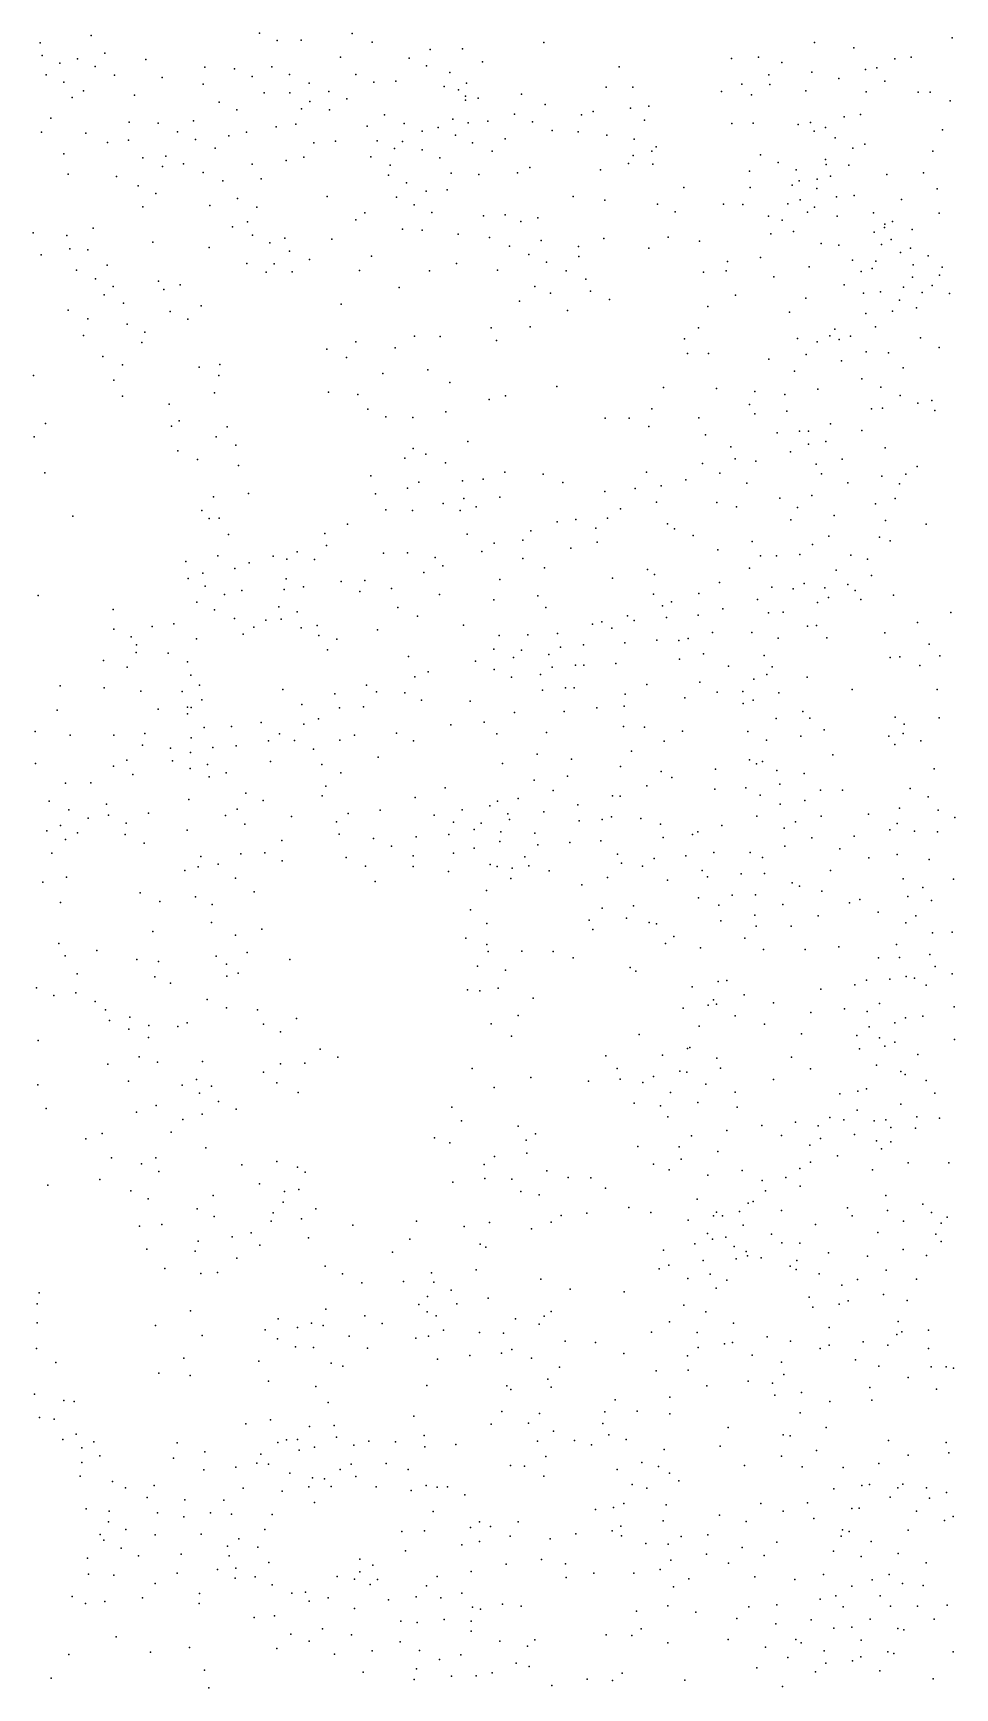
# Model space of a CAD drawing. Header units: inches. Extents: x 1412000 to 4237944, y 4931095 to 14792305.
# Drawn here: x 2823551.1 to 2823633.1, y 9862286.1 to 9862433.1 of the extents above; entities that cross this region are included whole.
import ezdxf

# ---------------------------------------------------------------- set-up
doc = ezdxf.new("R2010")
doc.units = ezdxf.units.IN
doc.header["$MEASUREMENT"] = 0

# ---------------------------------------------------------------- blocks, each defined once
blk = doc.blocks.new('SHORTSTLIDAR')
for p in [(1412005.16, 4931389.43), (1412020.15, 4931389.64), (1412028.38, 4931389.59), (1412000.63, 4931388.78), (1412021.71, 4931388.98), (1412023.85, 4931389.01), (1412030.16, 4931388.84), (1412035.3, 4931388.18), (1412038.2, 4931388.25), (1412045.41, 4931388.81), (1412069.5, 4931388.79), (1412072.98, 4931388.32), (1412081.75, 4931389.21), (1412000.8, 4931387.65), (1412002.37, 4931386.97), (1412003.95, 4931387.34), (1412005.52, 4931386.66), (1412006.37, 4931387.86), (1412010.04, 4931387.3), (1412015.27, 4931386.61), (1412021.22, 4931386.65), (1412027.33, 4931387.5), (1412033.44, 4931387.41), (1412035, 4931386.72), (1412039.98, 4931387.09), (1412052.12, 4931386.63), (1412062.12, 4931387.38), (1412064.5, 4931387.51), (1412066.58, 4931387.03), (1412075.03, 4931386.56), (1412076.63, 4931387.36), (1412078.08, 4931387.49), (1412001.17, 4931385.94), (1412002.73, 4931385.27), (1412007.25, 4931385.89), (1412011.47, 4931385.68), (1412015.12, 4931385.1), (1412017.91, 4931386.46), (1412019.49, 4931385.79), (1412022.79, 4931385.96), (1412024.55, 4931385.2), (1412028.71, 4931385.97), (1412030.29, 4931385.29), (1412032.25, 4931385.37), (1412037.05, 4931386.13), (1412038.55, 4931385.2), (1412063.04, 4931385.11), (1412065.42, 4931385.94), (1412065.52, 4931385.06), (1412069.27, 4931386.17), (1412071.67, 4931385.61), (1412074.02, 4931386.4), (1412075.76, 4931385.36), (1412003.48, 4931383.91), (1412004.47, 4931384.5), (1412009.02, 4931384.12), (1412020.54, 4931384.34), (1412022.84, 4931384.34), (1412024.6, 4931383.57), (1412026.29, 4931384.46), (1412027.9, 4931383.79), (1412036.57, 4931384.88), (1412037.83, 4931384.59), (1412038.47, 4931384.04), (1412038.47, 4931383.68), (1412039.58, 4931383.84), (1412043.43, 4931384.21), (1412050.97, 4931384.82), (1412053.33, 4931384.83), (1412061.21, 4931384.45), (1412063.88, 4931384.14), (1412068.72, 4931384.5), (1412074.09, 4931384.42), (1412078.71, 4931384.39), (1412079.77, 4931384.38), (1412081.55, 4931383.62), (1412001.57, 4931382.09), (1412016.54, 4931383.49), (1412018.13, 4931382.82), (1412023.87, 4931382.92), (1412026.37, 4931382.82), (1412031.24, 4931382.36), (1412042.81, 4931382.42), (1412045.53, 4931383.28), (1412048.76, 4931382.38), (1412049.82, 4931382.67), (1412053.13, 4931382.98), (1412054.77, 4931383.15), (1412072.13, 4931382.2), (1412073.59, 4931382.39), (1412000.75, 4931380.84), (1412004.69, 4931380.74), (1412008.56, 4931381.71), (1412011.12, 4931381.62), (1412012.85, 4931380.86), (1412014.27, 4931381.85), (1412018.98, 4931380.82), (1412021.62, 4931381.32), (1412023.38, 4931381.53), (1412029.7, 4931381.36), (1412032.99, 4931381.6), (1412034.59, 4931380.91), (1412036.02, 4931381.25), (1412037.34, 4931381.98), (1412038.68, 4931381.67), (1412040.44, 4931381.82), (1412044.4, 4931381.74), (1412046.17, 4931380.98), (1412048.48, 4931380.87), (1412054.36, 4931381.91), (1412062.13, 4931381.59), (1412064.04, 4931381.62), (1412068.04, 4931381.51), (1412069.13, 4931381.7), (1412069.45, 4931380.91), (1412070.48, 4931381.26), (1412080.88, 4931381.05), (1412006.62, 4931379.9), (1412008.48, 4931380.13), (1412014.44, 4931380.19), (1412016.19, 4931379.42), (1412017.42, 4931380.5), (1412024.98, 4931379.88), (1412026.9, 4931380.02), (1412030.59, 4931380.05), (1412032.14, 4931379.38), (1412032.85, 4931380.01), (1412034.61, 4931379.25), (1412037.56, 4931380.56), (1412039.09, 4931379.89), (1412041.98, 4931380.24), (1412051.02, 4931380.58), (1412053.45, 4931380.21), (1412055.4, 4931379.52), (1412071.34, 4931380.33), (1412072.91, 4931379.41), (1412073.97, 4931379.76), (1412002.73, 4931378.9), (1412009.75, 4931378.55), (1412011.52, 4931377.79), (1412011.82, 4931378.69), (1412013.38, 4931378.01), (1412019.49, 4931377.98), (1412022.51, 4931378.31), (1412024.09, 4931378.62), (1412030.04, 4931378.65), (1412031.77, 4931377.9), (1412036.17, 4931378.56), (1412040.84, 4931379.13), (1412044.17, 4931377.69), (1412052.96, 4931378.04), (1412053.36, 4931378.76), (1412055.02, 4931379.13), (1412055.12, 4931377.99), (1412064.69, 4931378.83), (1412066.27, 4931378.14), (1412070.48, 4931378.39), (1412070.52, 4931377.97), (1412072.56, 4931377.91), (1412080.02, 4931379.13), (1412003.13, 4931377.09), (1412007.43, 4931376.89), (1412015.14, 4931377.24), (1412016.88, 4931376.5), (1412020.29, 4931376.67), (1412031.61, 4931377.01), (1412033.2, 4931376.34), (1412037.18, 4931377.19), (1412039.63, 4931377.06), (1412043.09, 4931377.23), (1412050.45, 4931377.49), (1412063.71, 4931377.36), (1412067.85, 4931377.47), (1412068.14, 4931376.51), (1412069.74, 4931376.64), (1412070.92, 4931376.93), (1412075.94, 4931377.07), (1412079.18, 4931377.21), (1412009.34, 4931376.05), (1412010.91, 4931375.38), (1412018.17, 4931374.94), (1412026.16, 4931375.11), (1412032.32, 4931375.05), (1412034.96, 4931375.59), (1412036.82, 4931375.7), (1412048.03, 4931375.11), (1412050.84, 4931374.8), (1412057.88, 4931375.92), (1412063.78, 4931375.91), (1412067.52, 4931376.12), (1412068.23, 4931374.82), (1412069.71, 4931375.83), (1412071.45, 4931375.08), (1412073.02, 4931375.21), (1412077.22, 4931374.84), (1412080.4, 4931375.8), (1412009.77, 4931374.21), (1412015.73, 4931374.32), (1412019.91, 4931374.18), (1412029.49, 4931373.65), (1412033.89, 4931374.37), (1412035.47, 4931373.69), (1412040.06, 4931373.4), (1412041.99, 4931373.49), (1412055.53, 4931374.43), (1412057.1, 4931373.75), (1412061.4, 4931374.43), (1412063.12, 4931374.41), (1412065.41, 4931373.37), (1412067.12, 4931374.47), (1412068.86, 4931373.71), (1412069.49, 4931374.18), (1412071.52, 4931373.38), (1412074.74, 4931373.66), (1412080.58, 4931373.63), (1412000, 4931371.89), (1412005.33, 4931372.29), (1412017.74, 4931372.43), (1412019.06, 4931372.87), (1412028.7, 4931373.05), (1412032.84, 4931372.2), (1412034.59, 4931372.13), (1412043.39, 4931372.88), (1412044.9, 4931373.21), (1412065.6, 4931371.79), (1412066.62, 4931373), (1412067.63, 4931372), (1412074.8, 4931371.95), (1412075.72, 4931372.35), (1412075.76, 4931372.66), (1412076.42, 4931372.9), (1412078.17, 4931372.17), (1412003, 4931371.65), (1412003.27, 4931370.45), (1412004.86, 4931370.36), (1412010.65, 4931371.07), (1412015.66, 4931370.59), (1412019.51, 4931371.69), (1412021.06, 4931371.01), (1412022.38, 4931371.42), (1412026.56, 4931371.32), (1412037.8, 4931371.76), (1412040.59, 4931371.47), (1412042.36, 4931370.71), (1412045.19, 4931371.21), (1412048.5, 4931370.67), (1412050.76, 4931371.38), (1412054.75, 4931370.52), (1412056.47, 4931371.49), (1412059.27, 4931371.15), (1412070.09, 4931370.94), (1412071.65, 4931370.79), (1412075.44, 4931370.86), (1412076.31, 4931371.28), (1412078.03, 4931370.53), (1412000.72, 4931369.92), (1412006.58, 4931369.01), (1412019, 4931369.16), (1412021.45, 4931369.12), (1412022.81, 4931370.25), (1412024.58, 4931369.5), (1412030.09, 4931369.81), (1412037.67, 4931369.16), (1412044.08, 4931369.96), (1412045.65, 4931369.28), (1412048.54, 4931369.77), (1412061.75, 4931369.35), (1412064.69, 4931369.7), (1412069.02, 4931368.85), (1412072.88, 4931369.46), (1412074.96, 4931369.36), (1412077.14, 4931370.13), (1412078.28, 4931369.04), (1412079.59, 4931369.85), (1412003.85, 4931368.56), (1412005.56, 4931367.79), (1412011.15, 4931367.58), (1412020.73, 4931368.4), (1412023.04, 4931368.42), (1412029.02, 4931368.54), (1412035.25, 4931368.52), (1412041.29, 4931368.56), (1412047.4, 4931368.52), (1412049.17, 4931367.76), (1412059.63, 4931368.4), (1412061.63, 4931368.51), (1412065.89, 4931367.97), (1412073.65, 4931368.46), (1412074.61, 4931368.71), (1412078.2, 4931367.93), (1412080.62, 4931368.12), (1412080.85, 4931368.82), (1412006.31, 4931366.38), (1412007.13, 4931367.12), (1412011.63, 4931366.85), (1412013.08, 4931367.25), (1412032.55, 4931367.02), (1412044.63, 4931367.11), (1412046.01, 4931366.52), (1412049.56, 4931366.7), (1412051.27, 4931365.96), (1412062.48, 4931366.33), (1412068.71, 4931366.09), (1412072.13, 4931367.27), (1412073.86, 4931366.52), (1412075.35, 4931366.65), (1412077.05, 4931365.9), (1412077.4, 4931367.06), (1412079.08, 4931366.57), (1412079.96, 4931367.19), (1412081.49, 4931366.5), (1412003.12, 4931365), (1412008.05, 4931365.62), (1412012.18, 4931364.9), (1412014.96, 4931365.4), (1412027.39, 4931365.54), (1412043.27, 4931365.82), (1412047.53, 4931364.97), (1412060.01, 4931365.35), (1412067.27, 4931364.82), (1412074.07, 4931364.72), (1412076.44, 4931364.91), (1412078.57, 4931365.23), (1412004.86, 4931364.25), (1412008.36, 4931363.76), (1412009.94, 4931363.07), (1412013.75, 4931364.21), (1412040.75, 4931363.44), (1412044.22, 4931363.54), (1412059.18, 4931363.44), (1412071.3, 4931363.32), (1412074.93, 4931363.52), (1412004.47, 4931362.76), (1412009.66, 4931362.14), (1412026.13, 4931361.55), (1412028.7, 4931362.2), (1412032.2, 4931361.65), (1412033.91, 4931362.7), (1412036.2, 4931362.68), (1412041.21, 4931362.33), (1412057.93, 4931362.46), (1412067.99, 4931362.5), (1412069.72, 4931362.2), (1412070.86, 4931362.72), (1412071.69, 4931362.4), (1412072.7, 4931362.71), (1412078.92, 4931362.56), (1412080.58, 4931361.68), (1412006.21, 4931360.9), (1412007.96, 4931360.15), (1412016.6, 4931360.19), (1412027.88, 4931360.8), (1412058.21, 4931361.17), (1412060.08, 4931361.16), (1412065.42, 4931360.65), (1412068.75, 4931361.08), (1412071.88, 4931360.5), (1412074.09, 4931361.31), (1412076.06, 4931361.21), (1412000.03, 4931359.19), (1412007.19, 4931358.79), (1412014.77, 4931359.95), (1412016.52, 4931359.2), (1412031.11, 4931359.37), (1412035.12, 4931359.71), (1412037.05, 4931358.58), (1412067.72, 4931359.59), (1412073.69, 4931358.92), (1412077.37, 4931359.89), (1412007.95, 4931357.38), (1412016.12, 4931357.66), (1412026.28, 4931357.72), (1412028.89, 4931357.52), (1412042.02, 4931357.39), (1412046.59, 4931358.22), (1412056.06, 4931358.15), (1412060.78, 4931358.05), (1412064.2, 4931357.79), (1412066.85, 4931357.53), (1412069.79, 4931358), (1412075.39, 4931358.18), (1412077.1, 4931357.43), (1412012.09, 4931356.67), (1412029.77, 4931356.21), (1412036.72, 4931355.99), (1412040.57, 4931357.07), (1412055.04, 4931356.24), (1412063.7, 4931356.64), (1412064.19, 4931355.81), (1412067.03, 4931356.04), (1412074.55, 4931356.25), (1412075.54, 4931356.3), (1412078.68, 4931356.74), (1412079.92, 4931356.97), (1412080.2, 4931356.08), (1412001.11, 4931354.93), (1412012.3, 4931354.7), (1412012.99, 4931355.19), (1412017.26, 4931354.65), (1412031.38, 4931355.52), (1412033.77, 4931355.47), (1412050.88, 4931355.42), (1412053, 4931355.41), (1412054.76, 4931354.66), (1412059.2, 4931355.45), (1412068.15, 4931354.27), (1412068.97, 4931354.25), (1412070.91, 4931354.92), (1412073.7, 4931354.32), (1412000.1, 4931353.74), (1412016.27, 4931353.76), (1412018.03, 4931353.01), (1412033.8, 4931352.73), (1412038.66, 4931353.35), (1412059.79, 4931353.93), (1412062.06, 4931352.85), (1412066.18, 4931354.1), (1412068.97, 4931353.1), (1412070.49, 4931353.33), (1412075.79, 4931352.77), (1412012.88, 4931352.52), (1412014.61, 4931351.74), (1412018.27, 4931351.21), (1412033.06, 4931351.85), (1412034.94, 4931352.2), (1412036.69, 4931351.44), (1412059.53, 4931351.39), (1412062.45, 4931351.81), (1412064.27, 4931351.58), (1412067.37, 4931352.42), (1412069.64, 4931351.31), (1412071.96, 4931351.78), (1412001.05, 4931350.55), (1412030.03, 4931350.29), (1412034.3, 4931349.73), (1412038.2, 4931349.83), (1412040.02, 4931349.99), (1412041.95, 4931350.61), (1412045.36, 4931350.44), (1412054.54, 4931350.62), (1412058.05, 4931349.92), (1412061.07, 4931350.53), (1412070.12, 4931350.47), (1412075.47, 4931350.27), (1412077.62, 4931350.43), (1412078.62, 4931351.12), (1412016.04, 4931348.43), (1412019.17, 4931348.73), (1412030.44, 4931348.68), (1412033.29, 4931349.2), (1412038.31, 4931348.28), (1412041.52, 4931348.4), (1412047.1, 4931349.68), (1412050.85, 4931348.89), (1412053.53, 4931349.15), (1412055.85, 4931349.39), (1412063.48, 4931349.63), (1412066.42, 4931348.29), (1412069.27, 4931348.55), (1412072.46, 4931349.67), (1412076.67, 4931348.26), (1412077.05, 4931349.58), (1412015.01, 4931347.2), (1412031.38, 4931347.26), (1412033.75, 4931347.22), (1412036.48, 4931347.84), (1412037.99, 4931347.21), (1412039.39, 4931347.54), (1412052.25, 4931347.35), (1412055.44, 4931347.95), (1412060.8, 4931347.92), (1412062.57, 4931347.54), (1412067.98, 4931347.47), (1412074.92, 4931347.81), (1412003.53, 4931346.71), (1412015.67, 4931346.48), (1412016.56, 4931346.51), (1412027.95, 4931346), (1412044.26, 4931345.4), (1412046.61, 4931346.2), (1412048.27, 4931346.4), (1412050.05, 4931345.63), (1412051.09, 4931346.52), (1412056.41, 4931346.01), (1412057.03, 4931345.58), (1412067.38, 4931346.38), (1412071.24, 4931346.77), (1412075.81, 4931346.32), (1412079.42, 4931345.99), (1412017.39, 4931345.07), (1412025.94, 4931345.17), (1412026.09, 4931344.1), (1412038.61, 4931345.1), (1412041.01, 4931344.3), (1412043.56, 4931344.56), (1412047.83, 4931343.86), (1412050.16, 4931344.39), (1412058.71, 4931344.97), (1412063.95, 4931344.46), (1412069.31, 4931344.17), (1412070.78, 4931344.92), (1412075.26, 4931344.84), (1412076.23, 4931344.5), (1412013.59, 4931342.68), (1412016.43, 4931343.18), (1412019.23, 4931342.56), (1412021.35, 4931343.16), (1412022.56, 4931342.87), (1412023.48, 4931343.53), (1412025.03, 4931342.84), (1412031.15, 4931343.42), (1412033.31, 4931343.43), (1412035.75, 4931343.03), (1412039.91, 4931343.55), (1412043.56, 4931342.95), (1412060.91, 4931343.7), (1412064.69, 4931343.18), (1412066.12, 4931343.19), (1412068.18, 4931343.3), (1412072.72, 4931343.25), (1412074.22, 4931342.89), (1412013.78, 4931341.17), (1412015.11, 4931341.63), (1412017.95, 4931342.06), (1412022.52, 4931341.12), (1412027.41, 4931340.91), (1412029.51, 4931340.98), (1412034.74, 4931341.7), (1412036.43, 4931342.3), (1412041.51, 4931341.07), (1412045.49, 4931342.1), (1412051.52, 4931341.2), (1412054.64, 4931341.95), (1412055.26, 4931341.53), (1412063.7, 4931342.09), (1412071.43, 4931341.9), (1412074.56, 4931341.44), (1412000.45, 4931339.64), (1412015.3, 4931340.49), (1412017.03, 4931339.74), (1412018.58, 4931340.1), (1412022.34, 4931340.17), (1412024.06, 4931340.43), (1412029.06, 4931340.01), (1412031.89, 4931340.28), (1412036.14, 4931339.73), (1412044.89, 4931339.61), (1412055.17, 4931339.78), (1412059.21, 4931339.82), (1412061.05, 4931340.81), (1412065.69, 4931340.39), (1412067.59, 4931340.25), (1412068.57, 4931340.71), (1412070.41, 4931340.34), (1412070.75, 4931339.46), (1412072.46, 4931340.63), (1412073.1, 4931340.1), (1412076.51, 4931339.69), (1412007.12, 4931338.4), (1412014.57, 4931339.07), (1412016.14, 4931338.38), (1412021.85, 4931338.65), (1412023.49, 4931338.21), (1412032.44, 4931338.57), (1412040.98, 4931339.28), (1412045.59, 4931338.59), (1412055.99, 4931338.74), (1412056.78, 4931339.09), (1412061.34, 4931338.47), (1412064.41, 4931339.31), (1412065.39, 4931338.12), (1412066.7, 4931338.18), (1412069.77, 4931339.03), (1412073.61, 4931339.3), (1412081.61, 4931338.13), (1412007.18, 4931336.65), (1412010.6, 4931336.89), (1412012.51, 4931337.12), (1412017.92, 4931337.6), (1412019.63, 4931336.85), (1412020.7, 4931337.46), (1412022.07, 4931337.55), (1412023.83, 4931336.79), (1412025.27, 4931336.97), (1412030.62, 4931336.59), (1412034.2, 4931337.8), (1412038.27, 4931337.02), (1412049.74, 4931337.1), (1412050.59, 4931337.3), (1412051.48, 4931336.74), (1412052.85, 4931337.84), (1412053.46, 4931337.44), (1412056.34, 4931337.69), (1412059.14, 4931337.89), (1412068.86, 4931336.92), (1412069.67, 4931336.97), (1412078.65, 4931337.24), (1412008.72, 4931335.97), (1412009.21, 4931335.27), (1412014.53, 4931335.8), (1412018.69, 4931336.21), (1412025.41, 4931336.11), (1412027.02, 4931335.76), (1412041.46, 4931336.1), (1412043.99, 4931336.16), (1412046.64, 4931336.26), (1412046.89, 4931335.06), (1412048.96, 4931335.26), (1412052.62, 4931335.45), (1412055.48, 4931335.67), (1412057.43, 4931335.65), (1412058.25, 4931335.82), (1412060.41, 4931336.35), (1412063.93, 4931336.36), (1412066.27, 4931335.85), (1412070.58, 4931335.89), (1412075.75, 4931336.34), (1412079.68, 4931335.32), (1412006.26, 4931333.88), (1412009.18, 4931334.57), (1412012, 4931334.52), (1412013.72, 4931333.77), (1412026.18, 4931334.83), (1412033.4, 4931334.22), (1412039.34, 4931333.82), (1412040.98, 4931334.89), (1412042.73, 4931334.14), (1412043.45, 4931334.8), (1412045.87, 4931334.41), (1412051.84, 4931333.6), (1412057.48, 4931333.99), (1412059.62, 4931334.47), (1412065.03, 4931334.33), (1412076.23, 4931334.14), (1412077.08, 4931334.21), (1412080.64, 4931334.3), (1412008.38, 4931333.28), (1412014.03, 4931332.56), (1412033.94, 4931332.43), (1412035.15, 4931332.88), (1412041.01, 4931333.06), (1412042.56, 4931332.39), (1412045.13, 4931332.64), (1412046.15, 4931333.27), (1412048.23, 4931333.47), (1412048.99, 4931333.47), (1412061.84, 4931333.37), (1412064.1, 4931332.2), (1412065.26, 4931332.63), (1412065.72, 4931333.32), (1412068.85, 4931332.38), (1412078.87, 4931333.42), (1412002.41, 4931331.63), (1412006.31, 4931331.43), (1412009.57, 4931331.16), (1412013.25, 4931331.13), (1412014.8, 4931331.67), (1412022.22, 4931331.31), (1412026.85, 4931330.91), (1412029.64, 4931331.68), (1412030.54, 4931331.09), (1412033.07, 4931331), (1412045.31, 4931331.25), (1412047.36, 4931331.43), (1412048.12, 4931331.43), (1412052.65, 4931330.89), (1412054.58, 4931331.74), (1412059.3, 4931331.96), (1412060.85, 4931331.05), (1412063.13, 4931331.12), (1412066.31, 4931331.01), (1412072.85, 4931331.31), (1412080.41, 4931331.29), (1412002.14, 4931329.45), (1412011.13, 4931329.55), (1412013.74, 4931329.72), (1412013.74, 4931329.13), (1412014.06, 4931329.71), (1412015.01, 4931330.38), (1412023.91, 4931329.97), (1412027.25, 4931329.67), (1412029.39, 4931329.75), (1412034.54, 4931330.34), (1412038.88, 4931330.25), (1412042.82, 4931329.26), (1412047.22, 4931329.35), (1412050.15, 4931329.66), (1412052.58, 4931329.82), (1412057.96, 4931330.55), (1412063.16, 4931330.05), (1412064.05, 4931330.36), (1412068.47, 4931329.34), (1412015.21, 4931327.93), (1412017.66, 4931328.02), (1412020.29, 4931328.35), (1412024.09, 4931328.22), (1412025.39, 4931328.68), (1412037.14, 4931328.17), (1412040.11, 4931328.4), (1412052.51, 4931328), (1412054.38, 4931327.94), (1412066.08, 4931328.72), (1412069.09, 4931328.75), (1412070.34, 4931327.7), (1412076.66, 4931328.83), (1412077.46, 4931328.22), (1412080.57, 4931328.78), (1412000.2, 4931327.56), (1412003.3, 4931327.24), (1412007.17, 4931327.25), (1412009.74, 4931326.35), (1412009.94, 4931327.38), (1412014.06, 4931326.99), (1412018.05, 4931326.28), (1412020.94, 4931326.74), (1412021.91, 4931327.36), (1412023.24, 4931326.76), (1412027.29, 4931326.79), (1412028.57, 4931327.25), (1412032.31, 4931327.42), (1412033.84, 4931326.73), (1412041.23, 4931327.37), (1412045.67, 4931327.47), (1412056.11, 4931326.71), (1412057.76, 4931327.59), (1412063.56, 4931327.56), (1412065.23, 4931326.8), (1412068.28, 4931327.14), (1412076.11, 4931327.14), (1412076.64, 4931326.42), (1412077.38, 4931327.4), (1412078.94, 4931326.74), (1412000.21, 4931324.72), (1412008.35, 4931325.01), (1412012.21, 4931326.07), (1412012.41, 4931324.97), (1412013.99, 4931325.69), (1412016, 4931326.15), (1412021.11, 4931324.9), (1412024.94, 4931325.99), (1412030.68, 4931325.28), (1412041.76, 4931324.72), (1412044.84, 4931325.56), (1412047.89, 4931325.09), (1412053.21, 4931325.82), (1412063.72, 4931325.04), (1412064.86, 4931324.9), (1412071.12, 4931325.49), (1412007.16, 4931324.49), (1412008.88, 4931323.73), (1412013.97, 4931324.28), (1412015.5, 4931324.62), (1412015.65, 4931323.53), (1412017.18, 4931323.88), (1412025.67, 4931324.64), (1412027.36, 4931323.89), (1412047.52, 4931323.59), (1412052.24, 4931324.46), (1412055.86, 4931324.01), (1412056.82, 4931323.47), (1412060.68, 4931324.23), (1412064.32, 4931324.68), (1412066.14, 4931324.11), (1412068.58, 4931323.84), (1412080.13, 4931324.25), (1412002.87, 4931322.96), (1412005.13, 4931323.01), (1412018.91, 4931322.08), (1412025.71, 4931321.85), (1412026.04, 4931322.71), (1412036.64, 4931322.55), (1412044.57, 4931323.24), (1412046.24, 4931322.32), (1412051.52, 4931321.85), (1412052.22, 4931321.83), (1412054.58, 4931322.73), (1412060.63, 4931322.44), (1412063.39, 4931322.57), (1412064.65, 4931321.89), (1412066.42, 4931322.89), (1412070.02, 4931322.34), (1412071.98, 4931322.36), (1412077.99, 4931322.49), (1412001.42, 4931321.38), (1412003.17, 4931320.61), (1412006.52, 4931321.11), (1412010.27, 4931320.31), (1412013.85, 4931321.52), (1412018.15, 4931320.65), (1412020.45, 4931321.42), (1412030.88, 4931320.57), (1412033.98, 4931321.69), (1412038.15, 4931320.61), (1412040.62, 4931320.96), (1412041.29, 4931321.36), (1412043.15, 4931321.6), (1412045.42, 4931320.41), (1412048.44, 4931321.05), (1412066.44, 4931321.11), (1412068.63, 4931321.43), (1412077.06, 4931320.76), (1412079.61, 4931321.77), (1412080.5, 4931320.58), (1412002.44, 4931319.22), (1412004.91, 4931319.86), (1412006.7, 4931320.12), (1412008.27, 4931319.43), (1412017.11, 4931320.09), (1412018.83, 4931319.33), (1412022.98, 4931320), (1412026.97, 4931319.52), (1412028.01, 4931320.27), (1412035.67, 4931320.14), (1412037.4, 4931319.49), (1412039.24, 4931318.86), (1412039.86, 4931319.42), (1412042.22, 4931320.25), (1412042.36, 4931319.74), (1412048.55, 4931319.61), (1412050.6, 4931319.74), (1412051.43, 4931319.98), (1412054.06, 4931319.83), (1412055.81, 4931319.33), (1412061.24, 4931319.22), (1412064.37, 4931320.04), (1412066.81, 4931318.98), (1412067.8, 4931319.53), (1412070.08, 4931320.03), (1412074.3, 4931320.22), (1412076.85, 4931319.39), (1412081.98, 4931319.91), (1412001.21, 4931318.72), (1412002.88, 4931317.95), (1412003.96, 4931318.55), (1412008.18, 4931318.41), (1412009.89, 4931317.65), (1412013.7, 4931318.79), (1412022.13, 4931317.88), (1412027.21, 4931318.44), (1412030.28, 4931318.06), (1412034.07, 4931318.19), (1412036.96, 4931318.42), (1412041.52, 4931317.79), (1412041.61, 4931318.64), (1412044.62, 4931318.54), (1412044.88, 4931317.49), (1412047.73, 4931317.71), (1412050.5, 4931317.86), (1412056.03, 4931318.13), (1412058.65, 4931318.4), (1412059.13, 4931318.66), (1412066.86, 4931317.38), (1412069.26, 4931318.12), (1412073.03, 4931318.25), (1412076.2, 4931318.81), (1412078.4, 4931318.71), (1412080.44, 4931318.65), (1412001.66, 4931316.74), (1412014.93, 4931316.45), (1412018.47, 4931316.68), (1412020.6, 4931316.78), (1412022.16, 4931316.08), (1412027.84, 4931316.35), (1412031.87, 4931317.36), (1412033.79, 4931316.51), (1412037.4, 4931316.75), (1412039.23, 4931317.19), (1412043.72, 4931316.43), (1412051.98, 4931316.67), (1412055.23, 4931316.27), (1412058.06, 4931316.52), (1412060.55, 4931316.81), (1412063.77, 4931316.8), (1412064.86, 4931316.37), (1412071.75, 4931317.12), (1412074.33, 4931316.34), (1412076.84, 4931316.63), (1412079.7, 4931316.2), (1412002.98, 4931314.61), (1412013.51, 4931315.2), (1412014.67, 4931315.53), (1412016.45, 4931315.77), (1412018.01, 4931314.53), (1412029.57, 4931315.59), (1412033.81, 4931315.55), (1412036.95, 4931315.13), (1412040.65, 4931315.75), (1412041.28, 4931315.55), (1412042.5, 4931314.51), (1412042.61, 4931315.41), (1412044.08, 4931315.62), (1412045.9, 4931315.17), (1412051.09, 4931314.59), (1412052.34, 4931315.87), (1412054.21, 4931315.58), (1412059.51, 4931315.21), (1412059.98, 4931314.66), (1412062.96, 4931314.91), (1412065.05, 4931314.93), (1412070.93, 4931315.21), (1412077.37, 4931314.47), (1412081.85, 4931314.45), (1412000.86, 4931314.17), (1412009.53, 4931313.22), (1412019.67, 4931313.32), (1412030.43, 4931314.24), (1412040.33, 4931313.42), (1412048.81, 4931313.93), (1412056.42, 4931314.35), (1412062.16, 4931313.03), (1412064.24, 4931313.04), (1412067.52, 4931314.11), (1412068.16, 4931313.81), (1412070.14, 4931313.37), (1412079.12, 4931313.7), (1412002.45, 4931312.37), (1412011.27, 4931312.44), (1412014.44, 4931312.87), (1412015.94, 4931312.2), (1412038.9, 4931311.7), (1412050.6, 4931311.86), (1412053.4, 4931312.06), (1412059.18, 4931312.79), (1412060.99, 4931312.12), (1412066.69, 4931312.18), (1412072.61, 4931312.33), (1412073.51, 4931312.63), (1412075.14, 4931311.51), (1412077.8, 4931312.9), (1412079.89, 4931312.53), (1412015.87, 4931310.59), (1412040.36, 4931310.51), (1412049.46, 4931310.8), (1412052.76, 4931310.97), (1412054.8, 4931310.58), (1412055.44, 4931310.46), (1412061.16, 4931310.74), (1412064.18, 4931311.24), (1412064.3, 4931310.26), (1412067.41, 4931310.27), (1412069.83, 4931311.19), (1412077.62, 4931310.55), (1412078.49, 4931311.17), (1412002.3, 4931308.71), (1412010.65, 4931309.8), (1412018, 4931309.47), (1412020.34, 4931309.99), (1412038.5, 4931309.18), (1412040.36, 4931308.63), (1412049.79, 4931309.97), (1412056.24, 4931308.71), (1412056.98, 4931309.33), (1412063.29, 4931309.18), (1412076.79, 4931308.63), (1412080, 4931309.66), (1412081.75, 4931309.72), (1412002.86, 4931307.61), (1412005.67, 4931308.11), (1412009.23, 4931307.29), (1412011.15, 4931307.13), (1412016.27, 4931307.6), (1412019.04, 4931307.93), (1412022.84, 4931307.3), (1412040.46, 4931308), (1412043.46, 4931308.03), (1412046.24, 4931308.01), (1412048.04, 4931307.46), (1412059.36, 4931308.34), (1412064.96, 4931308.18), (1412068.67, 4931308.18), (1412071.67, 4931308.42), (1412075.18, 4931307.45), (1412077.06, 4931307.49), (1412079.76, 4931307.73), (1412003.92, 4931306.02), (1412010.83, 4931305.77), (1412017.19, 4931306.88), (1412017.22, 4931305.81), (1412018.24, 4931306.08), (1412039.52, 4931306.7), (1412042.01, 4931306.36), (1412053.1, 4931306.59), (1412053.61, 4931306.25), (1412077.65, 4931305.8), (1412078.38, 4931305.63), (1412080.23, 4931306.68), (1412081.74, 4931306.02), (1412000.31, 4931304.78), (1412003.81, 4931304.34), (1412012.21, 4931305.2), (1412038.63, 4931304.61), (1412039.72, 4931304.52), (1412041.35, 4931304.74), (1412058.62, 4931304.87), (1412060.94, 4931305.35), (1412061.69, 4931305.43), (1412063.23, 4931304.16), (1412070.05, 4931304.67), (1412073.09, 4931305.04), (1412074.12, 4931305.45), (1412076.2, 4931305.56), (1412079.41, 4931305.03), (1412001.85, 4931304.1), (1412005.51, 4931303.57), (1412006.43, 4931302.83), (1412015.48, 4931303.75), (1412017.19, 4931303), (1412019.95, 4931302.81), (1412044.46, 4931303.87), (1412057.8, 4931302.97), (1412060.04, 4931303.24), (1412060.5, 4931303.71), (1412060.78, 4931303.34), (1412065.86, 4931303.45), (1412072.17, 4931302.92), (1412074.19, 4931302.67), (1412075.26, 4931303.39), (1412081.91, 4931303.08), (1412006.81, 4931301.89), (1412008.61, 4931302.18), (1412010.3, 4931301.42), (1412012.87, 4931301.33), (1412013.7, 4931301.68), (1412020.48, 4931301.55), (1412023.43, 4931302.05), (1412040.74, 4931301.57), (1412043.13, 4931302.32), (1412059.23, 4931301.36), (1412062.44, 4931302.3), (1412065.04, 4931301.55), (1412069.16, 4931302.6), (1412074.34, 4931301.3), (1412076.63, 4931301.68), (1412077.58, 4931302.1), (1412079.14, 4931302.27), (1412000.44, 4931300.09), (1412008.52, 4931301.11), (1412010.26, 4931300.36), (1412022.01, 4931300.86), (1412042.56, 4931300.48), (1412053.91, 4931300.63), (1412068.33, 4931300.7), (1412073.27, 4931300.53), (1412075.28, 4931300.35), (1412076.64, 4931299.96), (1412081.95, 4931300.2), (1412009.44, 4931298.66), (1412025.52, 4931299.33), (1412027.11, 4931298.63), (1412050.93, 4931298.74), (1412055.99, 4931298.8), (1412058.19, 4931299.4), (1412058.41, 4931299.47), (1412060.81, 4931298.53), (1412067.44, 4931298.62), (1412073.5, 4931299.37), (1412075.75, 4931299.6), (1412078.69, 4931298.86), (1412006.64, 4931298), (1412011.07, 4931298.18), (1412015.08, 4931298.22), (1412020.5, 4931297.27), (1412022, 4931298.02), (1412024.18, 4931298.07), (1412039.04, 4931297.61), (1412044.28, 4931296.81), (1412051.94, 4931297.6), (1412055.17, 4931296.89), (1412057.52, 4931297.38), (1412058.15, 4931297.27), (1412061.13, 4931297.63), (1412069.13, 4931297.57), (1412075.01, 4931297.9), (1412077.18, 4931297.33), (1412077.57, 4931297.09), (1412000.41, 4931296.15), (1412008.5, 4931296.47), (1412013.25, 4931296.13), (1412014.53, 4931296.64), (1412014.8, 4931295.43), (1412015.87, 4931296.03), (1412021.68, 4931296.34), (1412023.58, 4931295.48), (1412041.02, 4931295.91), (1412049.39, 4931296.47), (1412052.2, 4931296.65), (1412054.23, 4931296.38), (1412056.7, 4931295.48), (1412059.83, 4931296.23), (1412062.45, 4931295.51), (1412065.86, 4931296.63), (1412071.76, 4931295.37), (1412073.35, 4931295.6), (1412074.12, 4931295.81), (1412079.42, 4931296.55), (1412080.18, 4931295.43), (1412001.16, 4931294.05), (1412010.94, 4931294.31), (1412016.48, 4931294.69), (1412018.05, 4931293.99), (1412037.23, 4931294.17), (1412053.45, 4931294.54), (1412055.8, 4931294.3), (1412059.13, 4931294.58), (1412062.61, 4931294.17), (1412073.29, 4931293.92), (1412077.18, 4931294.45), (1412009.19, 4931293.74), (1412013.32, 4931293.08), (1412015.04, 4931293.55), (1412038.1, 4931292.97), (1412043.13, 4931292.49), (1412056.45, 4931293.32), (1412064.8, 4931292.53), (1412067.79, 4931292.83), (1412069.82, 4931292.52), (1412070.85, 4931293.27), (1412072.1, 4931293.06), (1412074.8, 4931292.96), (1412075.83, 4931293.06), (1412076.27, 4931292.37), (1412078.58, 4931293.32), (1412080.6, 4931293.21), (1412004.69, 4931291.37), (1412006.13, 4931291.83), (1412012.28, 4931291.95), (1412035.69, 4931291.46), (1412037.05, 4931291), (1412043.86, 4931291.25), (1412044.68, 4931291.81), (1412058.56, 4931291.64), (1412061.71, 4931292.1), (1412066.56, 4931291.65), (1412070.03, 4931291.39), (1412073.06, 4931291.73), (1412075.02, 4931291.19), (1412076.28, 4931291.09), (1412078.46, 4931292.3), (1412006.98, 4931289.67), (1412010.93, 4931289.66), (1412015.35, 4931290.56), (1412041.04, 4931289.8), (1412043.9, 4931290.08), (1412053.77, 4931290.67), (1412057.45, 4931290.65), (1412057.65, 4931289.54), (1412060.91, 4931290.22), (1412069.07, 4931290.81), (1412071.53, 4931289.86), (1412075.45, 4931290.48), (1412009.64, 4931289.15), (1412011.19, 4931288.46), (1412018.57, 4931289.04), (1412021.69, 4931289.33), (1412023.51, 4931288.83), (1412024.19, 4931288.41), (1412040.12, 4931289.09), (1412045.69, 4931288.51), (1412055.18, 4931289.11), (1412056.57, 4931288.59), (1412060, 4931288.13), (1412063.06, 4931288.54), (1412068.18, 4931288.72), (1412069.13, 4931289.29), (1412074.64, 4931288.6), (1412077.83, 4931289.22), (1412081.43, 4931289.23), (1412001.3, 4931287.24), (1412005.95, 4931287.74), (1412008.7, 4931286.73), (1412020.15, 4931287.36), (1412022.36, 4931286.68), (1412023.62, 4931286.86), (1412037.34, 4931287.51), (1412040.18, 4931287.84), (1412042.59, 4931287.76), (1412043.37, 4931286.69), (1412047.58, 4931287.92), (1412049.6, 4931287.89), (1412050.9, 4931286.98), (1412064.85, 4931287.66), (1412065.14, 4931286.73), (1412066.94, 4931287.93), (1412068.21, 4931287.16), (1412010.25, 4931286.03), (1412014.6, 4931285.13), (1412016.01, 4931286.33), (1412022.23, 4931285.74), (1412025.16, 4931285.15), (1412045.01, 4931286.37), (1412052.97, 4931285.26), (1412059.07, 4931285.99), (1412063.58, 4931285.65), (1412064.05, 4931285.78), (1412072.44, 4931285.23), (1412075.84, 4931286.31), (1412079.14, 4931285.55), (1412009.45, 4931283.59), (1412011.44, 4931283.74), (1412016.11, 4931284.46), (1412021.17, 4931284.03), (1412021.34, 4931284.77), (1412023.86, 4931284.25), (1412028.45, 4931283.7), (1412034.09, 4931284.03), (1412038.33, 4931283.58), (1412040.58, 4931283.93), (1412046.08, 4931283.96), (1412046.97, 4931284.55), (1412049.26, 4931284.75), (1412054.95, 4931284.82), (1412058.26, 4931284.13), (1412060.5, 4931284.53), (1412060.78, 4931284.85), (1412061.31, 4931284.51), (1412062.83, 4931284.9), (1412063.15, 4931283.7), (1412066.57, 4931284.98), (1412069.59, 4931283.74), (1412072.85, 4931284.52), (1412075.99, 4931284.99), (1412077.42, 4931284.03), (1412079.89, 4931284.8), (1412080.77, 4931283.85), (1412081.3, 4931284.39), (1412014.69, 4931282.27), (1412017.71, 4931282.66), (1412019.4, 4931282.99), (1412024.49, 4931282.56), (1412033.51, 4931282.45), (1412044.34, 4931283.36), (1412059.97, 4931282.95), (1412060.41, 4931282.43), (1412061.62, 4931282.62), (1412065.68, 4931282.89), (1412066.59, 4931282.12), (1412068.2, 4931282.1), (1412075.13, 4931283.03), (1412080.28, 4931282.9), (1412080.75, 4931282.24), (1412010.11, 4931281.56), (1412014.42, 4931281.38), (1412018.11, 4931280.75), (1412020.17, 4931281.91), (1412031.96, 4931281.29), (1412039.76, 4931282.01), (1412040.25, 4931281.73), (1412056.05, 4931281.47), (1412058.84, 4931282.03), (1412062.34, 4931281.8), (1412062.54, 4931280.7), (1412063.41, 4931281.34), (1412063.54, 4931280.95), (1412064.76, 4931280.78), (1412070.73, 4931281.24), (1412074.21, 4931280.92), (1412077.38, 4931281.51), (1412079.44, 4931280.98), (1412011.72, 4931279.82), (1412014.91, 4931279.4), (1412016.41, 4931279.47), (1412025.99, 4931280.03), (1412027.52, 4931279.35), (1412035.42, 4931279.44), (1412039.4, 4931279.73), (1412055.69, 4931279.79), (1412056.53, 4931280.12), (1412059.59, 4931280.54), (1412060.21, 4931279.34), (1412067.32, 4931280.03), (1412067.86, 4931279.76), (1412067.91, 4931280.56), (1412069.92, 4931279.37), (1412075.87, 4931279.68), (1412000.53, 4931277.66), (1412029.24, 4931278.57), (1412032.94, 4931278.68), (1412035.63, 4931278.61), (1412037.18, 4931277.9), (1412045.16, 4931278.89), (1412047.77, 4931278), (1412052.58, 4931277.76), (1412058.24, 4931278.95), (1412060.75, 4931278.08), (1412061.71, 4931278.81), (1412071.93, 4931278.35), (1412073.32, 4931278.85), (1412078.55, 4931278.9), (1412000.37, 4931276.69), (1412026.03, 4931276.22), (1412034.3, 4931276.62), (1412035.08, 4931277.35), (1412037.68, 4931276.7), (1412040.47, 4931277.2), (1412057.88, 4931276.59), (1412069.03, 4931277.3), (1412069.34, 4931276.39), (1412071.68, 4931276.65), (1412072.49, 4931276.95), (1412075.64, 4931277.52), (1412077.72, 4931276.98), (1412000.35, 4931275.01), (1412010.9, 4931274.78), (1412014.01, 4931276.07), (1412021.79, 4931275.35), (1412024.77, 4931274.99), (1412025.79, 4931274.77), (1412029.5, 4931275.64), (1412031.05, 4931274.95), (1412035.06, 4931275.98), (1412035.86, 4931275.62), (1412042.89, 4931275.37), (1412045.02, 4931274.89), (1412045.44, 4931275.6), (1412046.06, 4931276), (1412056.6, 4931275.09), (1412059.84, 4931275.97), (1412062.28, 4931274.98), (1412076.93, 4931275.11), (1412015.03, 4931273.88), (1412020.65, 4931274.38), (1412021.75, 4931273.57), (1412023.51, 4931274.58), (1412028.11, 4931273.81), (1412034.04, 4931273.63), (1412035.18, 4931273.82), (1412036.49, 4931274.36), (1412039.7, 4931274.14), (1412041.84, 4931274.08), (1412047.33, 4931273.38), (1412050.02, 4931273.26), (1412055, 4931274.18), (1412059.07, 4931274.15), (1412062.21, 4931273.27), (1412065.28, 4931273.76), (1412067.36, 4931273.38), (1412070.8, 4931274.58), (1412073.83, 4931273.33), (1412076.8, 4931273.97), (1412077.25, 4931274.21), (1412079.62, 4931274.35), (1412000.31, 4931272.71), (1412013.41, 4931271.87), (1412023.33, 4931272.87), (1412024.93, 4931272.82), (1412029.73, 4931272.75), (1412035.96, 4931271.78), (1412038.84, 4931272.11), (1412041.66, 4931272.3), (1412042.57, 4931272.64), (1412044.33, 4931271.85), (1412052.53, 4931272.28), (1412058.19, 4931272.08), (1412059.14, 4931272.82), (1412061.49, 4931273.13), (1412063.94, 4931272.14), (1412070, 4931272.72), (1412070.79, 4931273.01), (1412076.02, 4931273.02), (1412079.63, 4931272.73), (1412002.03, 4931271.48), (1412011.18, 4931270.52), (1412013.98, 4931270.32), (1412020.08, 4931271.61), (1412026.51, 4931271.43), (1412027.55, 4931271.16), (1412046.83, 4931271.06), (1412055.4, 4931270.74), (1412058.27, 4931270.79), (1412066.57, 4931271.51), (1412066.76, 4931270.41), (1412073.14, 4931271.72), (1412075.21, 4931271.14), (1412079.88, 4931271.08), (1412081.2, 4931271.08), (1412081.85, 4931270.99), (1412020.95, 4931269.83), (1412025.15, 4931269.34), (1412035.03, 4931269.44), (1412042.13, 4931269.41), (1412042.5, 4931269.07), (1412045.77, 4931269.99), (1412046.06, 4931269.3), (1412059.91, 4931269.4), (1412063.59, 4931269.83), (1412065.77, 4931269.65), (1412074.4, 4931269.25), (1412077.82, 4931270.16), (1412080.34, 4931269.11), (1412000.14, 4931268.67), (1412002.75, 4931268.09), (1412003.64, 4931268), (1412026.24, 4931267.93), (1412051.78, 4931268.17), (1412056.63, 4931268.4), (1412065.97, 4931268.57), (1412068.33, 4931268.8), (1412070.87, 4931268.01), (1412074.6, 4931268.12), (1412000.57, 4931266.6), (1412001.87, 4931266.44), (1412018.92, 4931266.04), (1412021.12, 4931266.37), (1412033.85, 4931266.7), (1412040.73, 4931266.01), (1412041.69, 4931267.13), (1412044.07, 4931266.09), (1412045.04, 4931266.96), (1412050.67, 4931266.07), (1412050.84, 4931267.09), (1412053.73, 4931267.16), (1412056.62, 4931266.92), (1412068.21, 4931267.02), (1412002.65, 4931264.65), (1412003.84, 4931265.12), (1412005.41, 4931264.43), (1412022.55, 4931264.61), (1412023.51, 4931264.63), (1412024.57, 4931265.78), (1412026.79, 4931265.87), (1412026.99, 4931264.84), (1412029.85, 4931264.48), (1412032.22, 4931264.43), (1412034.78, 4931264.99), (1412044.87, 4931264.49), (1412046.27, 4931265.38), (1412048.16, 4931264.54), (1412051.19, 4931265.06), (1412052.75, 4931264.65), (1412061.82, 4931265.71), (1412066.72, 4931265.05), (1412067.32, 4931264.96), (1412070.54, 4931265.71), (1412076.08, 4931264.56), (1412004.35, 4931263.9), (1412005.94, 4931263.19), (1412012.5, 4931262.99), (1412012.8, 4931264.34), (1412015.27, 4931263.55), (1412020.25, 4931263.34), (1412021.77, 4931264.36), (1412023.67, 4931263.68), (1412025.02, 4931263.94), (1412028.53, 4931264.12), (1412034.83, 4931263.97), (1412037.59, 4931264.19), (1412045.6, 4931263.12), (1412049.65, 4931264.15), (1412056.12, 4931263.74), (1412061.1, 4931264.05), (1412066.56, 4931263.14), (1412069.66, 4931263.65), (1412077.81, 4931263.25), (1412081.2, 4931264.37), (1412081.45, 4931263.45), (1412004.34, 4931262.6), (1412015.19, 4931261.93), (1412018.04, 4931262.18), (1412019.91, 4931262.53), (1412020.95, 4931262.45), (1412022.82, 4931261.65), (1412027.31, 4931261.97), (1412028.28, 4931262.45), (1412031.4, 4931262.51), (1412033.37, 4931261.97), (1412042.46, 4931262.33), (1412043.69, 4931262.28), (1412051.95, 4931261.96), (1412054.13, 4931262.58), (1412055.62, 4931262.24), (1412056.61, 4931261.64), (1412063.28, 4931262.33), (1412068.39, 4931262.21), (1412072.03, 4931262.14), (1412075.2, 4931262.51), (1412004.18, 4931261.38), (1412007.07, 4931260.89), (1412008.22, 4931260.35), (1412010.76, 4931260.55), (1412018.69, 4931260.3), (1412022.15, 4931260.03), (1412024.52, 4931260.44), (1412024.85, 4931261.22), (1412025.91, 4931261.13), (1412026.52, 4931260.47), (1412028.7, 4931261.34), (1412030.5, 4931260.42), (1412033.63, 4931260.09), (1412034.95, 4931260.54), (1412035.95, 4931260.4), (1412036.85, 4931260.43), (1412045.43, 4931261.37), (1412053.29, 4931260.65), (1412054.59, 4931260.31), (1412057.42, 4931260.96), (1412071.2, 4931260.24), (1412073.69, 4931260.55), (1412074.39, 4931260.63), (1412076.9, 4931260.35), (1412077.36, 4931260.66), (1412079.46, 4931260.34), (1412010.16, 4931259.49), (1412013.5, 4931259.27), (1412016.95, 4931259.25), (1412025.02, 4931259.05), (1412038.41, 4931259.73), (1412051.63, 4931258.58), (1412052.55, 4931258.96), (1412056.29, 4931258.84), (1412064.73, 4931258.96), (1412068.88, 4931259.01), (1412076.22, 4931259.52), (1412079.71, 4931259.43), (1412081.24, 4931259.92), (1412004.71, 4931258.47), (1412006.7, 4931257.31), (1412006.76, 4931258.27), (1412011.08, 4931258.12), (1412013.41, 4931257.77), (1412015.77, 4931258.12), (1412017.65, 4931257.99), (1412021.27, 4931257.97), (1412035.57, 4931258.25), (1412039.71, 4931257.32), (1412043.13, 4931257.33), (1412050.02, 4931258.42), (1412056.03, 4931257.4), (1412061.05, 4931257.92), (1412063.43, 4931257.36), (1412066.7, 4931258.26), (1412069.42, 4931257.61), (1412072.8, 4931258.49), (1412073.47, 4931258.52), (1412078.57, 4931258.26), (1412081.05, 4931257.45), (1412081.83, 4931257.79), (1412005.97, 4931256.18), (1412006.29, 4931255.68), (1412008.24, 4931256.64), (1412010.85, 4931256.16), (1412014.95, 4931256.22), (1412018.29, 4931255.82), (1412020.61, 4931256.65), (1412032.78, 4931256.47), (1412034.81, 4931256.52), (1412038.9, 4931256.82), (1412040.69, 4931256.9), (1412042.43, 4931256.03), (1412045.99, 4931255.81), (1412048.28, 4931256.25), (1412051.49, 4931256.53), (1412052.27, 4931256.94), (1412052.33, 4931256.08), (1412057.63, 4931256), (1412060, 4931256.16), (1412071.85, 4931256.03), (1412071.98, 4931256.6), (1412072.58, 4931256.47), (1412077.83, 4931256.57), (1412007.83, 4931254.99), (1412009.39, 4931254.3), (1412013.18, 4931254.44), (1412017.29, 4931255.16), (1412017.44, 4931254.3), (1412019.98, 4931255.07), (1412033.13, 4931254.74), (1412038.14, 4931255.27), (1412039.7, 4931255.56), (1412054.49, 4931255.4), (1412056.48, 4931255.32), (1412059.88, 4931254.45), (1412063.05, 4931255.03), (1412065.02, 4931254.33), (1412066.14, 4931255.51), (1412071.18, 4931254.71), (1412073.65, 4931254.25), (1412074.52, 4931255.57), (1412076.94, 4931254.49), (1412004.84, 4931254.09), (1412004.93, 4931252.68), (1412012.8, 4931252.77), (1412016.41, 4931253.09), (1412018.03, 4931253.2), (1412020.97, 4931253.7), (1412029.06, 4931253.99), (1412029.06, 4931252.88), (1412030.22, 4931253.46), (1412038.96, 4931252.91), (1412042.07, 4931253.55), (1412045.21, 4931253.98), (1412047.34, 4931253.59), (1412049.88, 4931252.77), (1412053.44, 4931252.76), (1412055.78, 4931253.08), (1412056.73, 4931253.91), (1412061.83, 4931253.63), (1412070.29, 4931252.65), (1412079.41, 4931253.67), (1412007.19, 4931252.58), (1412010.85, 4931251.84), (1412017.96, 4931252.3), (1412019.74, 4931252.42), (1412021.26, 4931251.73), (1412027.05, 4931252.47), (1412028.57, 4931252.23), (1412029.99, 4931251.74), (1412030.62, 4931252.19), (1412034.99, 4931251.62), (1412035.93, 4931252.47), (1412047.4, 4931252.36), (1412056.95, 4931251.53), (1412058.32, 4931252.24), (1412064.19, 4931252.43), (1412067.73, 4931252.19), (1412072.81, 4931251.59), (1412074.61, 4931252.15), (1412076.14, 4931252.63), (1412077.33, 4931251.84), (1412079.15, 4931251.66), (1412003.47, 4931250.67), (1412004.65, 4931250.07), (1412006.39, 4931250.25), (1412009.72, 4931250.55), (1412014.76, 4931250.06), (1412014.81, 4931250.94), (1412023.01, 4931250.97), (1412024.23, 4931251.06), (1412024.55, 4931250.28), (1412026.23, 4931250.56), (1412031.62, 4931250.38), (1412034.08, 4931250.65), (1412036.27, 4931250.56), (1412038.12, 4931250.99), (1412039.07, 4931249.74), (1412041.74, 4931250.01), (1412043.41, 4931249.83), (1412056.46, 4931249.84), (1412063.66, 4931249.76), (1412066.13, 4931249.93), (1412069.99, 4931250.45), (1412071.4, 4931250.74), (1412072.03, 4931249.75), (1412075.32, 4931250.74), (1412076.26, 4931249.81), (1412078.66, 4931249.83), (1412081.3, 4931249.91), (1412019.66, 4931248.81), (1412021.47, 4931248.97), (1412028.57, 4931249.62), (1412032.71, 4931248.48), (1412034.15, 4931248.38), (1412036.57, 4931248.63), (1412038.95, 4931248.5), (1412039.8, 4931249.57), (1412053.66, 4931249.39), (1412058.94, 4931249.28), (1412062.6, 4931248.72), (1412066.04, 4931248.26), (1412069.19, 4931248.61), (1412074.45, 4931248.68), (1412080.14, 4931248.68), (1412007.4, 4931247.1), (1412022.93, 4931247.34), (1412025.75, 4931247.8), (1412028.33, 4931247.27), (1412038.95, 4931247.6), (1412044.61, 4931246.82), (1412050.98, 4931247.28), (1412053.26, 4931247.21), (1412054.09, 4931247.82), (1412061.81, 4931246.86), (1412067.82, 4931246.87), (1412071.22, 4931247.87), (1412072.82, 4931247.96), (1412073.65, 4931246.81), (1412076.91, 4931247.83), (1412077.45, 4931247.72), (1412003.17, 4931245.53), (1412010.44, 4931245.74), (1412013.9, 4931246.15), (1412021.68, 4931246.07), (1412024.56, 4931246.7), (1412026.8, 4931245.55), (1412030.17, 4931245.86), (1412032.65, 4931246.64), (1412034.37, 4931245.88), (1412038.04, 4931245.5), (1412041.5, 4931246.71), (1412043.98, 4931246.26), (1412056.46, 4931246.56), (1412065.13, 4931246.17), (1412068.3, 4931246.55), (1412070.36, 4931245.86), (1412073.61, 4931245.33), (1412076.02, 4931245.76), (1412076.55, 4931245.63), (1412081.81, 4931245.76), (1412015.26, 4931244.12), (1412029.36, 4931243.97), (1412034.1, 4931244.26), (1412036.14, 4931245.07), (1412040.83, 4931243.89), (1412042.95, 4931244.76), (1412044.12, 4931244.46), (1412052.38, 4931243.87), (1412064.35, 4931244.33), (1412067.13, 4931245.25), (1412069.57, 4931243.98), (1412070.49, 4931244.75), (1412072.86, 4931244.96), (1412075.29, 4931244.08), (1412001.62, 4931243.41), (1412015.63, 4931242.56), (1412033.9, 4931243.3), (1412037.21, 4931243.59), (1412039.4, 4931243.62), (1412046.14, 4931242.77), (1412049.28, 4931243.34), (1412051.53, 4931243.21), (1412057.96, 4931243.25), (1412066.64, 4931242.67), (1412080.06, 4931243.36)]:
    blk.add_point(p)

msp = doc.modelspace()

# ---------------------------------------------------------------- block references
msp.add_blockref('SHORTSTLIDAR', (1411551.14, 4931043.5))

doc.saveas('drawing.dxf')
